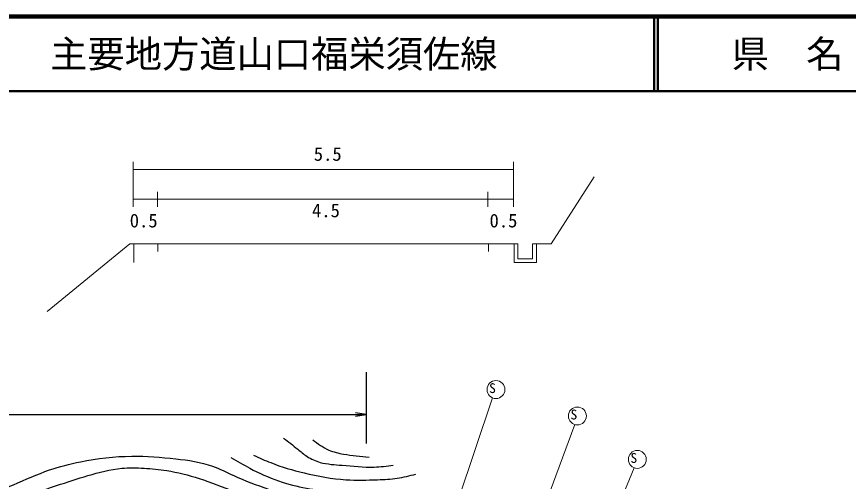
# Model space of a CAD drawing. Units: millimetres, scale not verified. Extents: x 40000 to 680000, y 20000 to 380000.
# Drawn here: x 212246 to 323785, y 317721 to 380000 of the extents above; entities that cross this region are included whole.
import ezdxf
from ezdxf.enums import TextEntityAlignment as Align

# ---------------------------------------------------------------- set-up
doc = ezdxf.new("R2010")
doc.units = ezdxf.units.MM
doc.header["$LTSCALE"] = 1000
for name, color, linetype, lineweight in [('M-BGD', 7, 'Continuous', 25), ('M-BGD-RSTR', 7, 'Continuous', 13), ('M-STR-HTXT', 7, 'Continuous', 13), ('M-STR-STR3', 7, 'Continuous', 25), ('M-TTL', 2, 'Continuous', 140), ('M-TTL-LINE', 7, 'Continuous', 50)]:
    doc.layers.add(name, color=color, linetype=linetype, lineweight=lineweight)
doc.layers.add('M-TTL-TXT', color=7, linetype='Continuous')
doc.styles.add('ＭＳ ゴシック', font='')
doc.styles.get('ＭＳ ゴシック').set_extended_font_data('MS Gothic')

# ---------------------------------------------------------------- blocks, each defined once
blk = doc.blocks.new('open_arrow')
at = {"color": 0, "linetype": 'Continuous', "lineweight": -2}
blk.add_lwpolyline([(7.5, 1.25), (0, 0), (7.5, -1.25)], dxfattribs=at)

msp = doc.modelspace()

# ---------------------------------------------------------------- linework, layer by layer
at = {"layer": 'M-BGD'}
for points, knots in [([(248048, 323497), (248686, 323021), (249324, 322546), (249939, 322039), (250351, 321700), (250753, 321346), (251199, 321055), (251741, 320701), (252348, 320439), (252972, 320267), (253918, 320006), (254904, 319952), (255887, 319873), (257323, 319758), (258752, 319590), (260180, 319637), (261034, 319664), (261887, 319769), (262740, 319873)], [0, 0, 0, 0, 1, 1, 1, 2, 2, 2, 3, 3, 3, 4, 4, 4, 5, 5, 5, 6, 6, 6, 6]), ([(251948, 323300), (252641, 322781), (253335, 322262), (254114, 321921), (254734, 321649), (255408, 321490), (256083, 321370), (257223, 321166), (258367, 321071), (259510, 320976)], [0, 0, 0, 0, 1, 1, 1, 2, 2, 2, 3, 3, 3, 3]), ([(146840, 268568), (149355, 269520), (151869, 270472), (154418, 271463), (156090, 272112), (157776, 272778), (159184, 273826), (160305, 274660), (161250, 275737), (162217, 276780), (163676, 278354), (165187, 279852), (166511, 281507), (167936, 283289), (169145, 285253), (170450, 287140), (171710, 288963), (173060, 290715), (174428, 292457), (175327, 293602), (176234, 294743), (177225, 295806), (178244, 296898), (179351, 297908), (180494, 298878), (181734, 299931), (183015, 300937), (184394, 301793), (184914, 302116), (185448, 302417), (185969, 302738), (186769, 303231), (187540, 303771), (188333, 304274), (189524, 305031), (190766, 305707), (191996, 306402), (193750, 307391), (195481, 308419), (197195, 309474), (198436, 310238), (199668, 311016), (200898, 311798), (201784, 312361), (202669, 312925), (203577, 313452), (204450, 313960), (205345, 314432), (206255, 314870), (208072, 315745), (209951, 316483), (211809, 317273), (213415, 317956), (215007, 318678), (216654, 319243), (218002, 319705), (219388, 320062), (220790, 320346), (223061, 320805), (225376, 321070), (227683, 321094), (229653, 321114), (231617, 320958), (233592, 320739), (235267, 320554), (236949, 320323), (238516, 319755), (239484, 319403), (240408, 318923), (241352, 318494), (242868, 317804), (244433, 317247), (246000, 316682), (247752, 316051), (249507, 315412), (251317, 314989), (252571, 314695), (253851, 314506), (255138, 314398), (256541, 314279), (257952, 314257), (259353, 314358), (260967, 314475), (262567, 314756), (264158, 315067), (266256, 315478), (268339, 315942), (270421, 316407)], [0, 0, 0, 0, 1, 1, 1, 2, 2, 2, 3, 3, 3, 4, 4, 4, 5, 5, 5, 6, 6, 6, 7, 7, 7, 8, 8, 8, 9, 9, 9, 10, 10, 10, 11, 11, 11, 12, 12, 12, 13, 13, 13, 14, 14, 14, 15, 15, 15, 16, 16, 16, 17, 17, 17, 18, 18, 18, 19, 19, 19, 20, 20, 20, 21, 21, 21, 22, 22, 22, 23, 23, 23, 24, 24, 24, 25, 25, 25, 26, 26, 26, 27, 27, 27, 28, 28, 28, 29, 29, 29, 29]), ([(240958, 320936), (241804, 320437), (242650, 319938), (243518, 319479), (244761, 318822), (246050, 318247), (247378, 317785), (248598, 317361), (249851, 317032), (251120, 316800), (252256, 316593), (253405, 316463), (254556, 316377), (254748, 316363), (254940, 316350), (255132, 316338), (255324, 316326), (255517, 316316), (255709, 316308), (255899, 316300), (256090, 316294), (256280, 316288)], [0, 0, 0, 0, 1, 1, 1, 2, 2, 2, 3, 3, 3, 4, 4, 4, 5, 5, 5, 6, 6, 6, 7, 7, 7, 7]), ([(244030, 321212), (244787, 320871), (245544, 320530), (246315, 320227), (247771, 319655), (249278, 319217), (250805, 318849), (252647, 318404), (254517, 318061), (256399, 317943), (257812, 317854), (259231, 317893), (260653, 317943), (261537, 317974), (262422, 318009), (263292, 318140), (264128, 318265), (264951, 318478), (265773, 318691)], [0, 0, 0, 0, 1, 1, 1, 2, 2, 2, 3, 3, 3, 4, 4, 4, 5, 5, 5, 6, 6, 6, 6]), ([(177737, 292576), (178676, 293758), (179616, 294940), (180770, 295884), (181189, 296228), (181637, 296539), (182070, 296869), (183219, 297745), (184263, 298750), (185378, 299666), (186409, 300512), (187501, 301283), (188608, 302029), (190127, 303052), (191674, 304027), (193256, 304944), (194715, 305789), (196203, 306584), (197747, 307268), (198753, 307714), (199783, 308114), (200741, 308647), (201471, 309053), (202160, 309537), (202868, 309986), (203693, 310509), (204545, 310984), (205389, 311483), (206575, 312185), (207744, 312935), (209012, 313452), (209626, 313702), (210262, 313898), (210903, 314083), (211236, 314178), (211570, 314270), (211888, 314398), (212773, 314752), (213535, 315378), (214370, 315855), (215379, 316433), (216493, 316794), (217599, 317155), (219005, 317613), (220398, 318071), (221814, 318494), (223299, 318938), (224808, 319345), (226344, 319479), (227336, 319566), (228339, 319538), (229338, 319479), (230355, 319418), (231368, 319324), (232371, 319164), (233838, 318929), (235284, 318552), (236704, 318100), (238317, 317586), (239895, 316975), (241470, 316367), (243432, 315610), (245389, 314858), (247378, 314122), (249204, 313446), (251056, 312783), (252972, 312586), (253740, 312507), (254518, 312502), (255296, 312507), (256879, 312516), (258462, 312563), (260022, 312783), (260853, 312900), (261677, 313066), (262504, 313216), (265148, 313697), (267816, 314016), (270461, 314476), (271764, 314703), (273062, 314964), (274360, 315225)], [0, 0, 0, 0, 1, 1, 1, 2, 2, 2, 3, 3, 3, 4, 4, 4, 5, 5, 5, 6, 6, 6, 7, 7, 7, 8, 8, 8, 9, 9, 9, 10, 10, 10, 11, 11, 11, 12, 12, 12, 13, 13, 13, 14, 14, 14, 15, 15, 15, 16, 16, 16, 17, 17, 17, 18, 18, 18, 19, 19, 19, 20, 20, 20, 21, 21, 21, 22, 22, 22, 23, 23, 23, 24, 24, 24, 25, 25, 25, 26, 26, 26, 27, 27, 27, 27])]:
    msp.add_open_spline(points, degree=3, knots=knots, dxfattribs=at)
at = {"layer": 'M-BGD-RSTR'}
for p, q in [((266711, 300969), (276056, 328918)), ((277539, 299634), (287120, 325328)), ((286173, 297667), (295044, 319547))]:
    msp.add_line(p, q, dxfattribs=at)
for centre in [(276528, 330022), (287446, 326483), (295484, 320664)]:
    msp.add_circle(centre, 1200, dxfattribs=at)
at = {"layer": 'M-STR-HTXT'}
for p, q in [((227869, 354523), (227869, 360523)), ((278869, 354523), (278869, 360523)), ((278869, 359523), (227869, 359523)), ((283946, 349537), (289694, 358525)), ((231119, 356523), (231119, 354523)), ((275444, 356523), (275444, 354523)), ((278869, 355523), (227869, 355523)), ((216336, 340471), (227446, 349537)), ((271446, 349537), (227446, 349537)), ((227946, 349537), (227946, 347037)), ((231196, 348537), (231196, 349537)), ((279446, 349537), (271446, 349537)), ((275520, 348537), (275520, 349537)), ((278946, 349537), (278946, 347037)), ((279446, 347537), (279446, 349537)), ((281946, 349537), (281446, 349537)), ((281446, 349537), (281446, 347537)), ((281946, 347037), (281946, 349537)), ((281946, 349537), (283946, 349537)), ((278946, 347037), (281946, 347037)), ((281446, 347537), (279446, 347537))]:
    msp.add_line(p, q, dxfattribs=at)
at = {"layer": 'M-STR-STR3'}
for p, q in [((259140, 332346), (259140, 322773)), ((146927, 326677), (259140, 326677))]:
    msp.add_line(p, q, dxfattribs=at)
at = {"layer": 'M-TTL'}
msp.add_line((680000, 380000), (40000, 380000), dxfattribs=at)
at = {"layer": 'M-TTL-LINE'}
for p, q in [((297750, 380000), (297750, 370000)), ((298250, 380000), (298250, 370000)), ((40000, 370000), (680000, 370000))]:
    msp.add_line(p, q, dxfattribs=at)

# ---------------------------------------------------------------- block references
at = {"layer": 'M-STR-STR3', "xscale": 193, "yscale": 193, "rotation": 180}
msp.add_blockref('open_arrow', (259140, 326677), dxfattribs=at)

# ---------------------------------------------------------------- texts
at = {"layer": 'M-BGD-RSTR', "style": 'ＭＳ ゴシック'}
for p in [(275609, 329159), (286527, 325620), (294565, 319801)]:
    msp.add_text('S', height=1320, dxfattribs=at).set_placement(p, align=Align.BOTTOM_LEFT)
at = {"layer": 'M-STR-HTXT', "style": 'ＭＳ ゴシック'}
for s, p in [('5.5', (252093, 360129)), ('4.5', (251854, 352566)), ('0.5', (227413, 351202)), ('0.5', (275662, 351202))]:
    msp.add_text(s, height=1833, dxfattribs=at).set_placement(p, align=Align.BOTTOM_LEFT)
at = {"layer": 'M-TTL-TXT', "style": 'ＭＳ ゴシック'}
msp.add_text('主要地方道山口福栄須佐線', height=3666, dxfattribs=at).set_placement((216734, 375000), align=Align.MIDDLE_LEFT)
msp.add_text('県\u3000名', height=3666, dxfattribs=at).set_placement((315625, 375000), align=Align.MIDDLE_CENTER)

doc.saveas('drawing.dxf')
